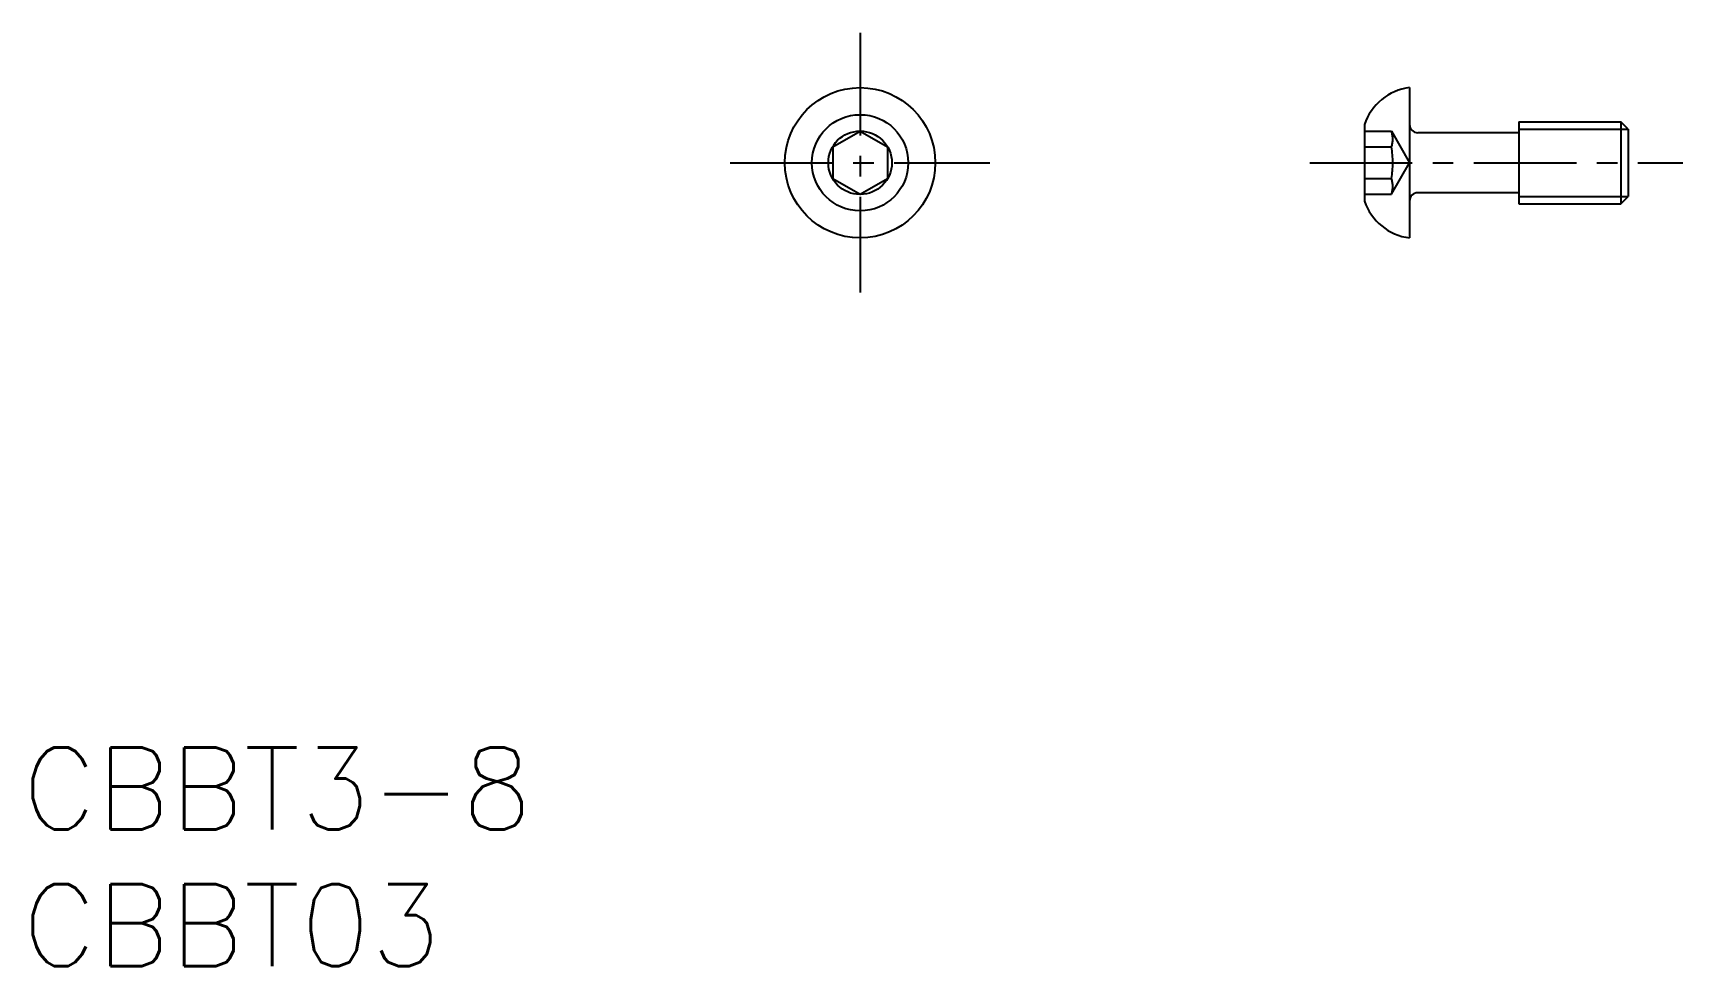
# Model space of a CAD drawing. Extents: x 13.3 to 73.7, y 12.1 to 46.3.
import ezdxf

# ---------------------------------------------------------------- set-up
doc = ezdxf.new("R2010")
doc.units = 0
doc.header["$LTSCALE"] = 3
doc.linetypes.add('CENTER', pattern=[2, 1.25, -0.25, 0.25, -0.25])
doc.linetypes.add('DASHED', pattern=[0.75, 0.5, -0.25])
doc.layers.get('0').update_dxf_attribs({"linetype": 'CONTINUOUS'})
doc.layers.add('CENTER', color=1, linetype='CENTER')
doc.styles.get("Standard").update_dxf_attribs({"font": 'romans.shx', "bigfont": 'bigfont.shx'})

msp = doc.modelspace()

# ---------------------------------------------------------------- linework, layer by layer
at = {"color": 7, "linetype": 'CONTINUOUS'}
for p, q in [((63.692, 44.286), (63.692, 38.786)), ((62.042, 42.936), (62.042, 40.136)), ((67.692, 43.036), (71.422, 43.036)), ((67.692, 43.036), (67.692, 40.036)), ((71.422, 43.036), (71.422, 40.036)), ((71.692, 42.765), (71.422, 43.036)), ((67.692, 42.636), (63.992, 42.636)), ((71.692, 42.765), (71.692, 40.306)), ((67.692, 40.436), (63.992, 40.436)), ((67.692, 40.036), (71.422, 40.036)), ((71.422, 40.036), (71.692, 40.306))]:
    msp.add_line(p, q, dxfattribs=at)
at = {"color": 0, "linetype": 'BYBLOCK'}
for p, q in [((42.597, 42.12), (43.597, 42.697)), ((43.597, 42.697), (44.597, 42.12)), ((42.597, 42.12), (42.597, 40.952)), ((44.597, 42.12), (44.597, 40.952)), ((43.597, 40.375), (42.597, 40.952)), ((44.597, 40.952), (43.597, 40.375))]:
    msp.add_line(p, q, dxfattribs=at)
at = {"color": 3, "linetype": 'DASHED'}
for p, q in [((62.042, 42.691), (63.026, 42.691)), ((63.026, 42.691), (63.693, 41.536)), ((62.042, 42.113), (63.026, 42.113)), ((63.026, 40.381), (63.693, 41.536)), ((62.042, 40.959), (63.026, 40.959)), ((62.042, 40.381), (63.026, 40.381))]:
    msp.add_line(p, q, dxfattribs=at)
at = {"color": 3, "linetype": 'CONTINUOUS'}
for p, q in [((67.692, 42.765), (71.692, 42.765)), ((67.692, 40.306), (71.692, 40.306))]:
    msp.add_line(p, q, dxfattribs=at)
at = {"color": 7, "linetype": 'CONTINUOUS'}
for radius in [2.75, 1.161]:
    msp.add_circle((43.597, 41.536), radius, dxfattribs=at)
at = {"color": 3, "linetype": 'CONTINUOUS'}
msp.add_circle((43.597, 41.536), 1.76, dxfattribs=at)
at = {"color": 7, "linetype": 'CONTINUOUS'}
for centre, radius, start, end in [((63.939, 42.301), 2, 97.08271, 161.4961), ((63.992, 42.936), 0.3, 180, 270), ((63.992, 40.136), 0.3, 90, 180), ((63.939, 40.771), 2, 198.5039, 262.91729)]:
    msp.add_arc(centre, radius, start, end, dxfattribs=at)
at = {"color": 3, "linetype": 'DASHED'}
for centre, radius, start, end in [((62.311, 42.402), 0.771, 338.01264, 21.98736), ((60.082, 41.536), 3, 348.9042, 11.0958), ((62.311, 40.67), 0.771, 338.01264, 21.98736)]:
    msp.add_arc(centre, radius, start, end, dxfattribs=at)
at = {"layer": 'CENTER'}
for p, q in [((43.597, 46.286), (43.597, 36.786)), ((38.847, 41.536), (48.347, 41.536)), ((60.042, 41.536), (73.692, 41.536))]:
    msp.add_line(p, q, dxfattribs=at)

# ---------------------------------------------------------------- texts
at = {"color": 7, "linetype": 'CONTINUOUS'}
for s, p in [('CBBT3-8', (12.963, 17.138)), ('CBBT03', (12.963, 12.138))]:
    msp.add_text(s, height=3, dxfattribs=at).set_placement(p)

doc.saveas('drawing.dxf')
